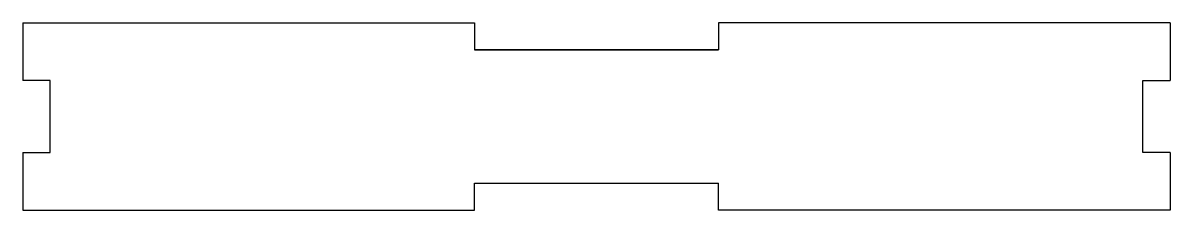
# Model space of a CAD drawing. Header units: millimetres. Extents: x 0 to 127, y 79 to 100.
import ezdxf

# ---------------------------------------------------------------- set-up
doc = ezdxf.new("R2010")
doc.units = ezdxf.units.MM

msp = doc.modelspace()

# ---------------------------------------------------------------- linework, layer by layer
for p, q in [((0, 99.8), (0, 93.4)), ((127, 99.8), (127, 93.4)), ((0, 85.4), (0, 79)), ((127, 85.4), (127, 79))]:
    msp.add_line(p, q)
for points in [[(0, 99.8), (50, 99.8), (50, 96.8)], [(127, 99.8), (77, 99.8), (77, 96.8)], [(50, 96.8), (77, 96.8)], [(50, 96.8), (77, 96.8)], [(77, 96.8), (50, 96.8)], [(0, 85.4), (3, 85.4), (3, 93.4), (0, 93.4)], [(127, 85.4), (124, 85.4), (124, 93.4), (127, 93.4)], [(0, 79), (50, 79), (50, 82)], [(50, 82), (77, 82)], [(50, 82), (77, 82)], [(127, 79), (77, 79), (77, 82)]]:
    msp.add_lwpolyline(points)

doc.saveas('drawing.dxf')
